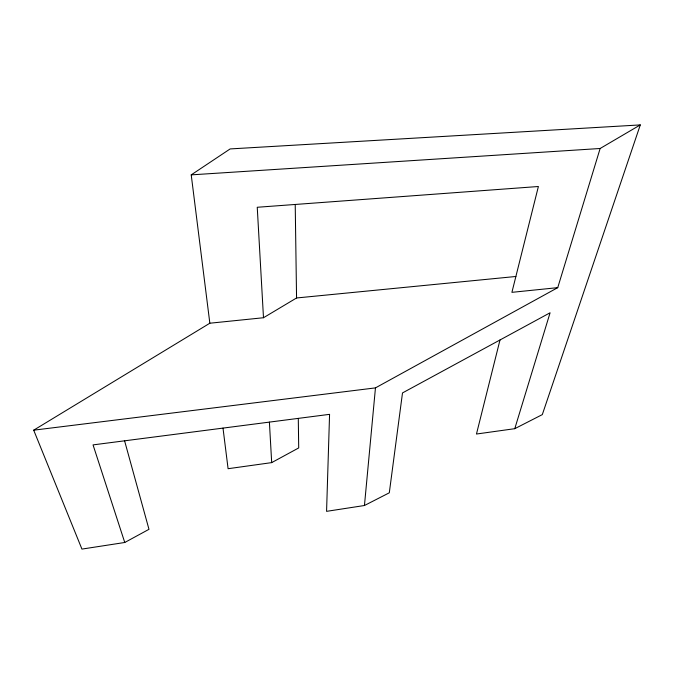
<?xml version="1.0" encoding="UTF-8"?>
<svg xmlns="http://www.w3.org/2000/svg" width="674" height="674" viewBox="0 0 674 674"><rect width="100%" height="100%" fill="white"/><g stroke="black" fill="none" stroke-linecap="round" stroke-linejoin="round"><path stroke-width="1.01" d="M515.88 276.483L296.56 297.975L263.492 317.732L209.841 323.217L33.7 430.172L81.933 549.091L124.757 542.486L93.046 444.891L329.569 414.341L326.57 511.347L364.449 505.508L375.46 387.887L557.743 287.646L600.138 148.491L640.3 124.909L542.309 414.611L514.776 428.681L476.467 434.031L499.998 339.982M514.776 428.681L550.085 312.778L402.496 392.934L389.302 492.804L364.449 505.508M209.841 323.217L191.222 174.869L230.146 148.929L640.3 124.909M124.757 542.486L148.979 529.317L124.589 440.813M223.001 428.108L228.09 468.708L271.689 462.617L298.708 447.932L298.287 418.386M33.7 430.172L375.46 387.887M557.743 287.646L511.911 292.339L538.391 186.504L257.241 207.272L263.492 317.732M191.222 174.869L600.138 148.491M269.398 422.118L271.689 462.617M295.22 204.466L296.56 297.975"/></g></svg>
